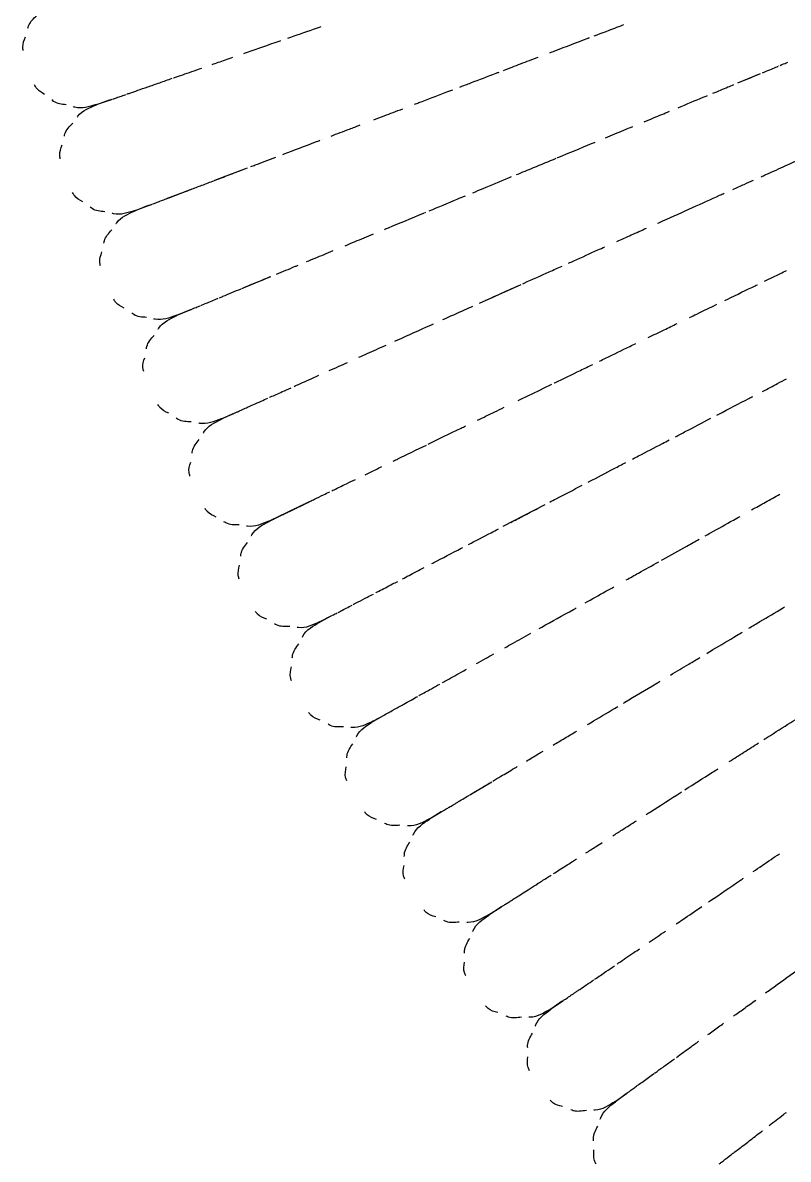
# Model space of a CAD drawing. Extents: x -360 to 379, y -342 to 365.
# Drawn here: x -49.73 to -37.46, y -173.37 to -155.17 of the extents above; entities that cross this region are included whole.
import ezdxf

# ---------------------------------------------------------------- set-up
doc = ezdxf.new("R2010")
doc.units = 0
doc.layers.get('0').update_dxf_attribs({"linetype": 'CONTINUOUS'})

msp = doc.modelspace()

# ---------------------------------------------------------------- linework, layer by layer
at = {"color": 7, "linetype": 'CONTINUOUS'}
for p, q in [((-40.666, -155.413), (-40.646, -155.405)), ((-38.267, -156.13), (-37.905, -155.98)), ((-37.616, -155.86), (-37.611, -155.858)), ((-48.931, -156.516), (-48.931, -156.516)), ((-48.547, -156.476), (-48.338, -156.406)), ((-48.343, -156.408), (-48.545, -156.482)), ((-48.545, -156.482), (-48.545, -156.482)), ((-48.397, -156.426), (-48.397, -156.426)), ((-48.397, -156.428), (-48.397, -156.428)), ((-44.919, -157.031), (-44.919, -157.031)), ((-46.651, -157.69), (-46.129, -157.492)), ((-47.423, -157.984), (-47.063, -157.847)), ((-47.929, -158.173), (-47.715, -158.095)), ((-47.718, -158.096), (-47.927, -158.18)), ((-47.781, -158.119), (-47.781, -158.119)), ((-47.78, -158.121), (-47.78, -158.121)), ((-43.288, -158.21), (-43.272, -158.203)), ((-48.312, -158.225), (-48.312, -158.225)), ((-48.247, -158.395), (-48.247, -158.395)), ((-46.219, -159.423), (-45.753, -159.231)), ((-42.41, -159.659), (-41.744, -159.359)), ((-47.262, -159.852), (-47.051, -159.768)), ((-47.053, -159.769), (-47.26, -159.858)), ((-47.643, -159.915), (-47.643, -159.915)), ((-47.573, -160.084), (-47.573, -160.084)), ((-43.8, -160.282), (-43.8, -160.282)), ((-46.547, -161.511), (-46.345, -161.424)), ((-46.35, -161.426), (-46.544, -161.517)), ((-46.926, -161.585), (-46.926, -161.585)), ((-46.544, -161.517), (-46.544, -161.517)), ((-42.028, -163.233), (-41.359, -162.886)), ((-45.784, -163.149), (-45.585, -163.056)), ((-45.589, -163.058), (-45.781, -163.154)), ((-45.784, -163.149), (-45.784, -163.149)), ((-46.08, -163.397), (-46.08, -163.397)), ((-44.973, -164.763), (-44.777, -164.664)), ((-44.781, -164.667), (-44.97, -164.769)), ((-44.832, -164.692), (-44.832, -164.692)), ((-44.831, -164.694), (-44.831, -164.694)), ((-45.347, -164.858), (-45.347, -164.858)), ((-41.487, -164.89), (-41.487, -164.89)), ((-45.262, -165.02), (-45.262, -165.02)), ((-44.116, -166.353), (-43.915, -166.245)), ((-43.918, -166.246), (-44.112, -166.359)), ((-43.977, -166.278), (-43.977, -166.278)), ((-43.976, -166.28), (-43.976, -166.28)), ((-44.487, -166.459), (-44.487, -166.459)), ((-44.397, -166.619), (-44.397, -166.619)), ((-41.777, -167.064), (-41.777, -167.064)), ((-42.562, -167.533), (-42.214, -167.325)), ((-43.212, -167.918), (-43.021, -167.807)), ((-43.023, -167.808), (-43.209, -167.923)), ((-43.58, -168.034), (-43.58, -168.034)), ((-39.791, -167.884), (-39.791, -167.884)), ((-43.486, -168.191), (-43.486, -168.191)), ((-38.761, -169.265), (-38.761, -169.265)), ((-42.264, -169.455), (-42.07, -169.336)), ((-42.073, -169.337), (-42.261, -169.461)), ((-42.628, -169.583), (-42.628, -169.583)), ((-42.53, -169.737), (-42.53, -169.737)), ((-41.272, -170.965), (-41.081, -170.84)), ((-41.084, -170.841), (-41.268, -170.97)), ((-41.14, -170.878), (-41.14, -170.878)), ((-41.139, -170.88), (-41.139, -170.88)), ((-41.632, -171.103), (-41.632, -171.103)), ((-41.268, -170.97), (-41.268, -170.97)), ((-38.86, -171.456), (-38.86, -171.455)), ((-40.235, -172.445), (-40.055, -172.318)), ((-40.06, -172.322), (-40.232, -172.45)), ((-40.235, -172.445), (-40.235, -172.445)), ((-40.484, -172.741), (-40.484, -172.741)), ((-37.862, -172.904), (-37.862, -172.904))]:
    msp.add_line(p, q, dxfattribs=at)
at = {"color": 7, "linetype": 'CONTINUOUS', "flags": 128}
msp.add_lwpolyline([(-45.138, -162.84), (-45.172, -162.856), (-45.493, -163.012), (-45.567, -163.047), (-45.572, -163.049), (-45.574, -163.05), (-45.575, -163.051), (-45.576, -163.052), (-45.578, -163.053), (-45.58, -163.053), (-45.571, -163.049), (-45.434, -162.983), (-45.138, -162.84)], dxfattribs=at)
at = {"color": 7, "linetype": 'CONTINUOUS'}
for points, knots in [([(-49.645, -155.254), (-49.642, -155.242), (-49.622, -155.161), (-49.558, -155.101), (-49.505, -155.051)], [0, 0, 0, 0, 0.152317, 1, 1, 1, 1]), ([(-45.482, -155.414), (-45.347, -155.367), (-45.172, -155.306), (-44.986, -155.242), (-44.945, -155.227)], [0, 0, 0, 0, 0.773973, 1, 1, 1, 1]), ([(-40.574, -155.378), (-40.445, -155.329), (-40.278, -155.266), (-40.129, -155.209), (-40.096, -155.196)], [0, 0, 0, 0, 0.7781952, 1, 1, 1, 1]), ([(-49.721, -155.613), (-49.724, -155.594), (-49.737, -155.519), (-49.706, -155.447), (-49.683, -155.393)], [0, 0, 0, 0, 0.252425, 1, 1, 1, 1]), ([(-46.188, -155.659), (-46.168, -155.652), (-45.99, -155.59), (-45.789, -155.52), (-45.602, -155.455), (-45.593, -155.452)], [0, 0, 0, 0, 0.111079, 0.959849, 1, 1, 1, 1]), ([(-41.284, -155.648), (-41.256, -155.638), (-41.048, -155.558), (-40.839, -155.479), (-40.669, -155.414), (-40.662, -155.411)], [0, 0, 0, 0, 0.1269163, 0.9657618, 1, 1, 1, 1]), ([(-46.695, -155.836), (-46.662, -155.824), (-46.559, -155.788), (-46.441, -155.747), (-46.361, -155.719)], [0, 0, 0, 0, 0.319279, 1, 1, 1, 1]), ([(-42.022, -155.929), (-41.931, -155.894), (-41.742, -155.822), (-41.561, -155.753), (-41.467, -155.718)], [0, 0, 0, 0, 0.4847127, 1, 1, 1, 1]), ([(-37.59, -155.849), (-37.553, -155.834), (-37.5, -155.812), (-37.474, -155.802), (-37.467, -155.798)], [0, 0, 0, 0, 0.689524, 1, 1, 1, 1]), ([(-47.311, -156.049), (-47.307, -156.048), (-47.218, -156.017), (-47.069, -155.966), (-46.912, -155.911), (-46.857, -155.892)], [0, 0, 0, 0, 0.031034, 0.66483, 1, 1, 1, 1]), ([(-42.723, -156.196), (-42.665, -156.174), (-42.471, -156.1), (-42.26, -156.02), (-42.111, -155.963), (-42.094, -155.957)], [0, 0, 0, 0, 0.276526, 0.920907, 1, 1, 1, 1]), ([(-38.216, -156.109), (-38.18, -156.094), (-38.077, -156.051), (-37.999, -156.019), (-37.949, -155.998)], [0, 0, 0, 0, 0.350511, 1, 1, 1, 1]), ([(-37.875, -155.967), (-37.866, -155.964), (-37.769, -155.924), (-37.686, -155.889), (-37.633, -155.867), (-37.629, -155.866)], [0, 0, 0, 0, 0.086425, 0.928648, 1, 1, 1, 1]), ([(-49.378, -156.314), (-49.428, -156.285), (-49.496, -156.245), (-49.531, -156.177), (-49.539, -156.16)], [0, 0, 0, 0, 0.747575, 1, 1, 1, 1]), ([(-48.06, -156.31), (-48.045, -156.305), (-47.992, -156.286), (-47.882, -156.248), (-47.724, -156.193), (-47.542, -156.13), (-47.401, -156.081), (-47.334, -156.057)], [0, 0, 0, 0, 0.08583, 0.289491, 0.516535, 0.767163, 1, 1, 1, 1]), ([(-38.671, -156.297), (-38.586, -156.262), (-38.464, -156.211), (-38.365, -156.17), (-38.334, -156.158)], [0, 0, 0, 0, 0.69524, 1, 1, 1, 1]), ([(-48.28, -156.386), (-48.273, -156.384), (-48.247, -156.375), (-48.189, -156.355), (-48.126, -156.333), (-48.085, -156.319), (-48.075, -156.315)], [0, 0, 0, 0, 0.1262246, 0.5156855, 0.8789816, 1, 1, 1, 1]), ([(-43.452, -156.473), (-43.428, -156.464), (-43.265, -156.402), (-43.059, -156.324), (-42.88, -156.255), (-42.839, -156.24)], [0, 0, 0, 0, 0.120445, 0.801541, 1, 1, 1, 1]), ([(-39.228, -156.528), (-39.211, -156.521), (-39.048, -156.453), (-38.888, -156.387), (-38.762, -156.335), (-38.753, -156.331)], [0, 0, 0, 0, 0.098735, 0.938284, 1, 1, 1, 1]), ([(-49.031, -156.482), (-49.104, -156.474), (-49.19, -156.464), (-49.254, -156.411), (-49.264, -156.402)], [0, 0, 0, 0, 0.847683, 1, 1, 1, 1]), ([(-48.547, -156.476), (-48.665, -156.512), (-48.789, -156.55), (-48.908, -156.516), (-48.914, -156.514)], [0, 0, 0, 0, 0.9488845, 1, 1, 1, 1]), ([(-48.856, -156.679), (-48.853, -156.674), (-48.781, -156.574), (-48.66, -156.527), (-48.545, -156.482)], [0, 0, 0, 0, 0.051116, 1, 1, 1, 1]), ([(-48.333, -156.405), (-48.333, -156.405), (-48.334, -156.405), (-48.329, -156.403), (-48.323, -156.401), (-48.314, -156.398), (-48.304, -156.395), (-48.295, -156.391), (-48.289, -156.39)], [0, 0, 0, 0, 0.099702, 0.21639, 0.400404, 0.564456, 0.755006, 1, 1, 1, 1]), ([(-44.104, -156.721), (-44.049, -156.7), (-43.897, -156.643), (-43.741, -156.583), (-43.64, -156.545)], [0, 0, 0, 0, 0.361556, 1, 1, 1, 1]), ([(-39.768, -156.752), (-39.718, -156.731), (-39.575, -156.672), (-39.447, -156.619), (-39.364, -156.584)], [0, 0, 0, 0, 0.35405, 1, 1, 1, 1]), ([(-49.062, -156.984), (-49.059, -156.972), (-49.042, -156.89), (-48.98, -156.829), (-48.928, -156.777)], [0, 0, 0, 0, 0.152317, 1, 1, 1, 1]), ([(-44.787, -156.981), (-44.691, -156.944), (-44.539, -156.887), (-44.379, -156.826), (-44.321, -156.804)], [0, 0, 0, 0, 0.636931, 1, 1, 1, 1]), ([(-40.389, -157.009), (-40.29, -156.968), (-40.139, -156.905), (-40.001, -156.848), (-39.953, -156.828)], [0, 0, 0, 0, 0.653155, 1, 1, 1, 1]), ([(-45.562, -157.276), (-45.555, -157.273), (-45.391, -157.211), (-45.191, -157.135), (-44.991, -157.059), (-44.968, -157.05)], [0, 0, 0, 0, 0.0403073, 0.8887382, 1, 1, 1, 1]), ([(-41.162, -157.329), (-41.159, -157.328), (-40.971, -157.25), (-40.765, -157.165), (-40.573, -157.085), (-40.554, -157.077)], [0, 0, 0, 0, 0.012528, 0.899985, 1, 1, 1, 1]), ([(-49.128, -157.345), (-49.131, -157.326), (-49.147, -157.251), (-49.118, -157.179), (-49.096, -157.124)], [0, 0, 0, 0, 0.252425, 1, 1, 1, 1]), ([(-46.072, -157.47), (-46.05, -157.462), (-45.927, -157.415), (-45.788, -157.362), (-45.674, -157.319)], [0, 0, 0, 0, 0.186131, 1, 1, 1, 1]), ([(-41.815, -157.6), (-41.724, -157.562), (-41.51, -157.473), (-41.3, -157.386), (-41.18, -157.336)], [0, 0, 0, 0, 0.424719, 1, 1, 1, 1]), ([(-37.896, -157.633), (-37.871, -157.622), (-37.724, -157.556), (-37.506, -157.458), (-37.302, -157.366), (-37.222, -157.33), (-37.208, -157.324)], [0, 0, 0, 0, 0.087001, 0.502224, 0.916244, 1, 1, 1, 1]), ([(-47.054, -157.844), (-47.047, -157.841), (-46.987, -157.818), (-46.856, -157.769), (-46.654, -157.692), (-46.445, -157.612), (-46.29, -157.553), (-46.223, -157.527)], [0, 0, 0, 0, 0.031596, 0.265633, 0.517764, 0.788136, 1, 1, 1, 1]), ([(-42.517, -157.89), (-42.462, -157.867), (-42.271, -157.788), (-42.062, -157.702), (-41.91, -157.639), (-41.894, -157.632)], [0, 0, 0, 0, 0.266098, 0.920068, 1, 1, 1, 1]), ([(-38.35, -157.837), (-38.288, -157.809), (-38.168, -157.755), (-38.067, -157.71), (-38.019, -157.688)], [0, 0, 0, 0, 0.520802, 1, 1, 1, 1]), ([(-48.764, -158.036), (-48.816, -158.008), (-48.885, -157.971), (-48.921, -157.904), (-48.93, -157.887)], [0, 0, 0, 0, 0.747575, 1, 1, 1, 1]), ([(-47.649, -158.07), (-47.632, -158.064), (-47.592, -158.048), (-47.517, -158.02), (-47.455, -157.996), (-47.428, -157.986)], [0, 0, 0, 0, 0.278762, 0.691189, 1, 1, 1, 1]), ([(-47.418, -157.982), (-47.414, -157.981), (-47.379, -157.968), (-47.3, -157.938), (-47.191, -157.896), (-47.109, -157.865), (-47.073, -157.851)], [0, 0, 0, 0, 0.043661, 0.365824, 0.719563, 1, 1, 1, 1]), ([(-43.214, -158.179), (-43.065, -158.117), (-42.873, -158.038), (-42.679, -157.957), (-42.636, -157.939)], [0, 0, 0, 0, 0.779403, 1, 1, 1, 1]), ([(-39.559, -158.379), (-39.529, -158.366), (-39.331, -158.277), (-38.996, -158.127), (-38.668, -157.979), (-38.512, -157.909), (-38.488, -157.898)], [0, 0, 0, 0, 0.075546, 0.501192, 0.922363, 1, 1, 1, 1]), ([(-48.413, -158.194), (-48.486, -158.187), (-48.572, -158.18), (-48.638, -158.129), (-48.648, -158.121)], [0, 0, 0, 0, 0.847683, 1, 1, 1, 1]), ([(-47.929, -158.173), (-48.046, -158.213), (-48.169, -158.254), (-48.289, -158.224), (-48.295, -158.222)], [0, 0, 0, 0, 0.94853, 1, 1, 1, 1]), ([(-48.233, -158.386), (-48.229, -158.381), (-48.16, -158.278), (-48.04, -158.228), (-47.927, -158.18)], [0, 0, 0, 0, 0.05147, 1, 1, 1, 1]), ([(-47.717, -158.096), (-47.717, -158.096), (-47.717, -158.096), (-47.703, -158.091), (-47.686, -158.084), (-47.663, -158.075), (-47.66, -158.074)], [0, 0, 0, 0, 0.059489, 0.164413, 0.893977, 1, 1, 1, 1]), ([(-43.933, -158.477), (-43.911, -158.468), (-43.713, -158.386), (-43.499, -158.297), (-43.306, -158.217), (-43.301, -158.215)], [0, 0, 0, 0, 0.107377, 0.973825, 1, 1, 1, 1]), ([(-48.429, -158.697), (-48.427, -158.684), (-48.412, -158.602), (-48.352, -158.539), (-48.301, -158.486)], [0, 0, 0, 0, 0.1523173, 1, 1, 1, 1]), ([(-44.563, -158.738), (-44.511, -158.716), (-44.366, -158.656), (-44.208, -158.591), (-44.108, -158.549)], [0, 0, 0, 0, 0.362352, 1, 1, 1, 1]), ([(-40.208, -158.67), (-40.13, -158.635), (-39.967, -158.562), (-39.814, -158.493), (-39.733, -158.457)], [0, 0, 0, 0, 0.475911, 1, 1, 1, 1]), ([(-48.484, -159.059), (-48.489, -159.04), (-48.506, -158.966), (-48.479, -158.892), (-48.459, -158.837)], [0, 0, 0, 0, 0.252425, 1, 1, 1, 1]), ([(-45.18, -158.993), (-45.089, -158.956), (-44.953, -158.899), (-44.802, -158.837), (-44.753, -158.816)], [0, 0, 0, 0, 0.668492, 1, 1, 1, 1]), ([(-40.985, -159.019), (-40.955, -159.006), (-40.796, -158.934), (-40.599, -158.846), (-40.438, -158.773), (-40.401, -158.757)], [0, 0, 0, 0, 0.150187, 0.806566, 1, 1, 1, 1]), ([(-45.662, -159.193), (-45.565, -159.153), (-45.456, -159.108), (-45.331, -159.056), (-45.316, -159.05)], [0, 0, 0, 0, 0.886043, 1, 1, 1, 1]), ([(-41.715, -159.347), (-41.708, -159.343), (-41.566, -159.28), (-41.355, -159.185), (-41.154, -159.095), (-41.086, -159.064)], [0, 0, 0, 0, 0.034485, 0.673461, 1, 1, 1, 1]), ([(-46.215, -159.422), (-46.211, -159.421), (-46.147, -159.394), (-45.999, -159.333), (-45.854, -159.272), (-45.765, -159.236), (-45.761, -159.234)], [0, 0, 0, 0, 0.024562, 0.483779, 0.976231, 1, 1, 1, 1]), ([(-37.841, -159.307), (-37.753, -159.264), (-37.627, -159.203), (-37.52, -159.151), (-37.487, -159.135)], [0, 0, 0, 0, 0.693875, 1, 1, 1, 1]), ([(-46.576, -159.572), (-46.558, -159.564), (-46.497, -159.539), (-46.382, -159.491), (-46.278, -159.448), (-46.227, -159.427)], [0, 0, 0, 0, 0.175161, 0.599957, 1, 1, 1, 1]), ([(-42.306, -159.612), (-42.238, -159.581), (-42.058, -159.5), (-41.875, -159.418), (-41.762, -159.368)], [0, 0, 0, 0, 0.378871, 1, 1, 1, 1]), ([(-38.475, -159.614), (-38.464, -159.609), (-38.292, -159.525), (-38.117, -159.44), (-37.968, -159.368), (-37.956, -159.363)], [0, 0, 0, 0, 0.060368, 0.923002, 1, 1, 1, 1]), ([(-48.101, -159.739), (-48.153, -159.713), (-48.223, -159.678), (-48.262, -159.612), (-48.271, -159.595)], [0, 0, 0, 0, 0.747575, 1, 1, 1, 1]), ([(-46.873, -159.695), (-46.861, -159.689), (-46.822, -159.673), (-46.745, -159.642), (-46.666, -159.609), (-46.614, -159.587), (-46.598, -159.581)], [0, 0, 0, 0, 0.16353, 0.509597, 0.858154, 1, 1, 1, 1]), ([(-47.745, -159.887), (-47.818, -159.882), (-47.905, -159.878), (-47.972, -159.828), (-47.982, -159.821)], [0, 0, 0, 0, 0.847683, 1, 1, 1, 1]), ([(-47.053, -159.769), (-47.052, -159.769), (-47.049, -159.767), (-47.04, -159.764), (-47.021, -159.756), (-46.981, -159.739), (-46.933, -159.719), (-46.895, -159.704), (-46.886, -159.7)], [0, 0, 0, 0, 0.0757678, 0.1498367, 0.2426394, 0.5103371, 0.8793486, 1, 1, 1, 1]), ([(-42.996, -159.921), (-42.881, -159.87), (-42.723, -159.799), (-42.56, -159.726), (-42.517, -159.706)], [0, 0, 0, 0, 0.731516, 1, 1, 1, 1]), ([(-39.045, -159.89), (-39.006, -159.871), (-38.852, -159.796), (-38.71, -159.728), (-38.604, -159.676)], [0, 0, 0, 0, 0.252473, 1, 1, 1, 1]), ([(-47.262, -159.852), (-47.378, -159.895), (-47.5, -159.94), (-47.62, -159.913), (-47.627, -159.912)], [0, 0, 0, 0, 0.94853, 1, 1, 1, 1]), ([(-47.559, -160.074), (-47.556, -160.068), (-47.49, -159.964), (-47.372, -159.91), (-47.26, -159.858)], [0, 0, 0, 0, 0.05147, 1, 1, 1, 1]), ([(-43.765, -160.267), (-43.75, -160.26), (-43.568, -160.178), (-43.359, -160.084), (-43.162, -159.996), (-43.147, -159.989)], [0, 0, 0, 0, 0.077314, 0.933698, 1, 1, 1, 1]), ([(-39.706, -160.21), (-39.62, -160.168), (-39.46, -160.091), (-39.31, -160.018), (-39.241, -159.985)], [0, 0, 0, 0, 0.540019, 1, 1, 1, 1]), ([(-47.747, -160.39), (-47.745, -160.377), (-47.732, -160.295), (-47.674, -160.23), (-47.625, -160.175)], [0, 0, 0, 0, 0.152317, 1, 1, 1, 1]), ([(-44.341, -160.525), (-44.298, -160.506), (-44.161, -160.444), (-44.008, -160.376), (-43.904, -160.329)], [0, 0, 0, 0, 0.312606, 1, 1, 1, 1]), ([(-40.484, -160.587), (-40.453, -160.571), (-40.289, -160.492), (-40.094, -160.397), (-39.934, -160.32), (-39.903, -160.305)], [0, 0, 0, 0, 0.160035, 0.832651, 1, 1, 1, 1]), ([(-47.791, -160.754), (-47.796, -160.735), (-47.816, -160.661), (-47.791, -160.587), (-47.773, -160.532)], [0, 0, 0, 0, 0.2524251, 1, 1, 1, 1]), ([(-44.816, -160.738), (-44.766, -160.716), (-44.676, -160.675), (-44.572, -160.629), (-44.525, -160.608)], [0, 0, 0, 0, 0.547964, 1, 1, 1, 1]), ([(-41.214, -160.94), (-41.209, -160.938), (-41.069, -160.87), (-40.861, -160.769), (-40.659, -160.671), (-40.592, -160.639)], [0, 0, 0, 0, 0.0221221, 0.6782047, 1, 1, 1, 1]), ([(-45.381, -160.991), (-45.368, -160.986), (-45.274, -160.943), (-45.143, -160.885), (-45.014, -160.827), (-44.984, -160.813)], [0, 0, 0, 0, 0.107115, 0.793922, 1, 1, 1, 1]), ([(-37.874, -161.071), (-37.791, -161.028), (-37.656, -160.958), (-37.534, -160.894), (-37.487, -160.87)], [0, 0, 0, 0, 0.609091, 1, 1, 1, 1]), ([(-45.777, -161.169), (-45.77, -161.166), (-45.707, -161.138), (-45.594, -161.087), (-45.477, -161.035), (-45.43, -161.014)], [0, 0, 0, 0, 0.0680871, 0.6260373, 1, 1, 1, 1]), ([(-41.792, -161.22), (-41.732, -161.191), (-41.553, -161.104), (-41.37, -161.015), (-41.248, -160.956)], [0, 0, 0, 0, 0.33363, 1, 1, 1, 1]), ([(-47.389, -161.422), (-47.442, -161.398), (-47.513, -161.364), (-47.553, -161.3), (-47.563, -161.283)], [0, 0, 0, 0, 0.747575, 1, 1, 1, 1]), ([(-46.34, -161.422), (-46.34, -161.422), (-46.342, -161.423), (-46.325, -161.415), (-46.307, -161.407), (-46.269, -161.39), (-46.222, -161.369), (-46.166, -161.344), (-46.124, -161.325), (-46.08, -161.305), (-46.011, -161.274), (-45.92, -161.234), (-45.836, -161.196), (-45.799, -161.179)], [0, 0, 0, 0, 0.008963, 0.075045, 0.138064, 0.194193, 0.366969, 0.452737, 0.520974, 0.594829, 0.674325, 0.85473, 1, 1, 1, 1]), ([(-38.608, -161.453), (-38.6, -161.449), (-38.421, -161.356), (-38.225, -161.254), (-38.049, -161.162), (-38.027, -161.151)], [0, 0, 0, 0, 0.038391, 0.882153, 1, 1, 1, 1]), ([(-42.439, -161.533), (-42.347, -161.488), (-42.208, -161.421), (-42.062, -161.351), (-42.013, -161.326)], [0, 0, 0, 0, 0.656656, 1, 1, 1, 1]), ([(-47.028, -161.559), (-47.102, -161.557), (-47.188, -161.555), (-47.257, -161.508), (-47.268, -161.501)], [0, 0, 0, 0, 0.847683, 1, 1, 1, 1]), ([(-46.547, -161.511), (-46.661, -161.557), (-46.781, -161.606), (-46.903, -161.582), (-46.909, -161.581)], [0, 0, 0, 0, 0.948884, 1, 1, 1, 1]), ([(-46.837, -161.741), (-46.834, -161.736), (-46.771, -161.629), (-46.655, -161.572), (-46.544, -161.517)], [0, 0, 0, 0, 0.051116, 1, 1, 1, 1]), ([(-43.233, -161.917), (-43.232, -161.917), (-43.066, -161.836), (-42.863, -161.738), (-42.656, -161.638), (-42.632, -161.626)], [0, 0, 0, 0, 0.0074355, 0.8862008, 1, 1, 1, 1]), ([(-39.27, -161.798), (-39.215, -161.769), (-39.021, -161.668), (-38.836, -161.572), (-38.703, -161.503)], [0, 0, 0, 0, 0.286743, 1, 1, 1, 1]), ([(-47.016, -162.062), (-47.014, -162.05), (-47.004, -161.967), (-46.948, -161.901), (-46.9, -161.845)], [0, 0, 0, 0, 0.152317, 1, 1, 1, 1]), ([(-43.792, -162.188), (-43.767, -162.176), (-43.603, -162.096), (-43.418, -162.007), (-43.261, -161.931)], [0, 0, 0, 0, 0.152617, 1, 1, 1, 1]), ([(-39.957, -162.155), (-39.925, -162.139), (-39.765, -162.055), (-39.567, -161.953), (-39.405, -161.868), (-39.369, -161.849)], [0, 0, 0, 0, 0.159711, 0.811498, 1, 1, 1, 1]), ([(-47.05, -162.428), (-47.055, -162.409), (-47.077, -162.336), (-47.054, -162.261), (-47.037, -162.205)], [0, 0, 0, 0, 0.252425, 1, 1, 1, 1]), ([(-40.669, -162.526), (-40.663, -162.523), (-40.525, -162.451), (-40.321, -162.345), (-40.126, -162.243), (-40.062, -162.21)], [0, 0, 0, 0, 0.032328, 0.684701, 1, 1, 1, 1]), ([(-44.244, -162.407), (-44.215, -162.393), (-44.132, -162.353), (-44.036, -162.306), (-43.974, -162.276)], [0, 0, 0, 0, 0.354114, 1, 1, 1, 1]), ([(-44.777, -162.665), (-44.765, -162.659), (-44.691, -162.623), (-44.569, -162.564), (-44.446, -162.505), (-44.398, -162.481)], [0, 0, 0, 0, 0.108936, 0.649169, 1, 1, 1, 1]), ([(-41.284, -162.846), (-41.25, -162.828), (-41.08, -162.74), (-40.904, -162.648), (-40.764, -162.575)], [0, 0, 0, 0, 0.201164, 1, 1, 1, 1]), ([(-45.126, -162.834), (-45.102, -162.822), (-45.035, -162.789), (-44.929, -162.738), (-44.842, -162.696), (-44.808, -162.68)], [0, 0, 0, 0, 0.252675, 0.705447, 1, 1, 1, 1]), ([(-38.049, -162.971), (-37.975, -162.929), (-37.818, -162.842), (-37.672, -162.76), (-37.595, -162.718)], [0, 0, 0, 0, 0.4777003, 1, 1, 1, 1]), ([(-45.58, -163.053), (-45.58, -163.053), (-45.58, -163.054), (-45.579, -163.053), (-45.568, -163.048), (-45.546, -163.037), (-45.519, -163.024), (-45.491, -163.011), (-45.456, -162.993), (-45.409, -162.971), (-45.348, -162.941), (-45.268, -162.902), (-45.199, -162.869), (-45.153, -162.847), (-45.144, -162.842)], [0, 0, 0, 0, 0.0007959, 0.0087801, 0.069538, 0.17415, 0.239156, 0.3157509, 0.4039856, 0.5039129, 0.6367239, 0.7874803, 0.9562965, 1, 1, 1, 1]), ([(-46.627, -163.084), (-46.681, -163.061), (-46.753, -163.03), (-46.795, -162.966), (-46.806, -162.95)], [0, 0, 0, 0, 0.747575, 1, 1, 1, 1]), ([(-41.908, -163.171), (-41.842, -163.137), (-41.703, -163.065), (-41.557, -162.988), (-41.48, -162.948)], [0, 0, 0, 0, 0.475651, 1, 1, 1, 1]), ([(-38.793, -163.386), (-38.764, -163.37), (-38.611, -163.285), (-38.423, -163.18), (-38.269, -163.094), (-38.234, -163.074)], [0, 0, 0, 0, 0.151294, 0.807657, 1, 1, 1, 1]), ([(-46.263, -163.211), (-46.337, -163.211), (-46.423, -163.211), (-46.494, -163.166), (-46.504, -163.159)], [0, 0, 0, 0, 0.847683, 1, 1, 1, 1]), ([(-45.784, -163.149), (-45.896, -163.198), (-46.015, -163.25), (-46.137, -163.23), (-46.143, -163.229)], [0, 0, 0, 0, 0.948884, 1, 1, 1, 1]), ([(-46.067, -163.387), (-46.064, -163.381), (-46.004, -163.273), (-45.89, -163.212), (-45.781, -163.154)], [0, 0, 0, 0, 0.051116, 1, 1, 1, 1]), ([(-42.587, -163.525), (-42.468, -163.463), (-42.313, -163.382), (-42.145, -163.295), (-42.106, -163.274)], [0, 0, 0, 0, 0.764389, 1, 1, 1, 1]), ([(-39.492, -163.776), (-39.484, -163.772), (-39.349, -163.696), (-39.147, -163.584), (-38.955, -163.477), (-38.89, -163.44)], [0, 0, 0, 0, 0.035395, 0.674738, 1, 1, 1, 1]), ([(-46.236, -163.713), (-46.235, -163.701), (-46.227, -163.617), (-46.173, -163.55), (-46.127, -163.492)], [0, 0, 0, 0, 0.152317, 1, 1, 1, 1]), ([(-43.175, -163.831), (-43.164, -163.825), (-43.018, -163.749), (-42.851, -163.662), (-42.686, -163.576), (-42.679, -163.572)], [0, 0, 0, 0, 0.0762, 0.959704, 1, 1, 1, 1]), ([(-40.057, -164.092), (-39.992, -164.055), (-39.82, -163.959), (-39.645, -163.862), (-39.537, -163.802)], [0, 0, 0, 0, 0.3806261, 1, 1, 1, 1]), ([(-46.259, -164.079), (-46.265, -164.061), (-46.289, -163.988), (-46.269, -163.913), (-46.254, -163.856)], [0, 0, 0, 0, 0.252425, 1, 1, 1, 1]), ([(-43.644, -164.075), (-43.61, -164.057), (-43.502, -164.001), (-43.379, -163.937), (-43.296, -163.893)], [0, 0, 0, 0, 0.322305, 1, 1, 1, 1]), ([(-44.07, -164.296), (-44.054, -164.288), (-43.971, -164.245), (-43.856, -164.185), (-43.748, -164.129), (-43.72, -164.115)], [0, 0, 0, 0, 0.153567, 0.787888, 1, 1, 1, 1]), ([(-40.718, -164.461), (-40.608, -164.399), (-40.457, -164.315), (-40.3, -164.228), (-40.259, -164.204)], [0, 0, 0, 0, 0.732981, 1, 1, 1, 1]), ([(-44.436, -164.487), (-44.408, -164.473), (-44.337, -164.436), (-44.229, -164.379), (-44.142, -164.334), (-44.11, -164.318)], [0, 0, 0, 0, 0.2875683, 0.7430741, 1, 1, 1, 1]), ([(-44.675, -164.611), (-44.668, -164.608), (-44.638, -164.592), (-44.569, -164.557), (-44.502, -164.521), (-44.459, -164.499), (-44.452, -164.496)], [0, 0, 0, 0, 0.115806, 0.529777, 0.929588, 1, 1, 1, 1]), ([(-41.454, -164.871), (-41.439, -164.863), (-41.265, -164.766), (-41.065, -164.654), (-40.876, -164.549), (-40.862, -164.541)], [0, 0, 0, 0, 0.077983, 0.934408, 1, 1, 1, 1]), ([(-38.094, -164.866), (-38.034, -164.831), (-37.852, -164.722), (-37.659, -164.607), (-37.531, -164.53), (-37.52, -164.524)], [0, 0, 0, 0, 0.308013, 0.94316, 1, 1, 1, 1]), ([(-45.818, -164.723), (-45.873, -164.701), (-45.945, -164.673), (-45.989, -164.61), (-46, -164.595)], [0, 0, 0, 0, 0.747575, 1, 1, 1, 1]), ([(-44.771, -164.662), (-44.772, -164.662), (-44.772, -164.662), (-44.77, -164.661), (-44.758, -164.655), (-44.732, -164.641), (-44.701, -164.625), (-44.69, -164.619)], [0, 0, 0, 0, 0.02705, 0.079601, 0.17671, 0.704802, 1, 1, 1, 1]), ([(-45.451, -164.839), (-45.524, -164.841), (-45.611, -164.844), (-45.682, -164.801), (-45.693, -164.794)], [0, 0, 0, 0, 0.847683, 1, 1, 1, 1]), ([(-44.973, -164.763), (-45.084, -164.816), (-45.202, -164.871), (-45.324, -164.855), (-45.33, -164.854)], [0, 0, 0, 0, 0.9485297, 1, 1, 1, 1]), ([(-45.249, -165.009), (-45.247, -165.004), (-45.19, -164.894), (-45.077, -164.83), (-44.97, -164.769)], [0, 0, 0, 0, 0.051116, 1, 1, 1, 1]), ([(-38.767, -165.268), (-38.734, -165.248), (-38.575, -165.153), (-38.383, -165.038), (-38.225, -164.945), (-38.194, -164.926)], [0, 0, 0, 0, 0.171297, 0.834218, 1, 1, 1, 1]), ([(-45.409, -165.341), (-45.408, -165.328), (-45.402, -165.245), (-45.35, -165.175), (-45.306, -165.116)], [0, 0, 0, 0, 0.152317, 1, 1, 1, 1]), ([(-42.005, -165.179), (-41.963, -165.156), (-41.832, -165.082), (-41.686, -165.001), (-41.587, -164.945)], [0, 0, 0, 0, 0.3139175, 1, 1, 1, 1]), ([(-42.459, -165.432), (-42.412, -165.406), (-42.325, -165.357), (-42.226, -165.302), (-42.181, -165.277)], [0, 0, 0, 0, 0.549111, 1, 1, 1, 1]), ([(-45.421, -165.707), (-45.428, -165.689), (-45.454, -165.617), (-45.436, -165.541), (-45.422, -165.484)], [0, 0, 0, 0, 0.252425, 1, 1, 1, 1]), ([(-39.349, -165.615), (-39.25, -165.557), (-39.093, -165.463), (-38.934, -165.368), (-38.874, -165.332)], [0, 0, 0, 0, 0.623414, 1, 1, 1, 1]), ([(-43, -165.734), (-42.988, -165.727), (-42.897, -165.677), (-42.772, -165.607), (-42.648, -165.538), (-42.62, -165.522)], [0, 0, 0, 0, 0.10774, 0.794548, 1, 1, 1, 1]), ([(-43.379, -165.946), (-43.372, -165.942), (-43.312, -165.908), (-43.203, -165.848), (-43.092, -165.785), (-43.047, -165.761)], [0, 0, 0, 0, 0.0686885, 0.6268628, 1, 1, 1, 1]), ([(-40.101, -166.064), (-40.094, -166.06), (-39.923, -165.958), (-39.725, -165.84), (-39.531, -165.724), (-39.512, -165.713)], [0, 0, 0, 0, 0.035349, 0.905546, 1, 1, 1, 1]), ([(-43.917, -166.246), (-43.917, -166.246), (-43.919, -166.247), (-43.903, -166.238), (-43.886, -166.228), (-43.85, -166.209), (-43.805, -166.183), (-43.751, -166.153), (-43.711, -166.131), (-43.669, -166.108), (-43.603, -166.071), (-43.516, -166.022), (-43.436, -165.977), (-43.4, -165.957)], [0, 0, 0, 0, 0.006813, 0.073038, 0.136208, 0.19244, 0.365658, 0.45166, 0.520057, 0.59414, 0.67393, 0.854765, 1, 1, 1, 1]), ([(-44.962, -166.338), (-45.017, -166.318), (-45.09, -166.291), (-45.136, -166.23), (-45.148, -166.215)], [0, 0, 0, 0, 0.747575, 1, 1, 1, 1]), ([(-40.681, -166.41), (-40.647, -166.39), (-40.493, -166.298), (-40.325, -166.198), (-40.194, -166.12)], [0, 0, 0, 0, 0.216313, 1, 1, 1, 1]), ([(-44.116, -166.353), (-44.225, -166.409), (-44.341, -166.468), (-44.464, -166.455), (-44.47, -166.454)], [0, 0, 0, 0, 0.9485297, 1, 1, 1, 1]), ([(-44.385, -166.607), (-44.382, -166.602), (-44.329, -166.49), (-44.218, -166.423), (-44.112, -166.359)], [0, 0, 0, 0, 0.05147, 1, 1, 1, 1]), ([(-37.851, -166.648), (-37.832, -166.636), (-37.688, -166.544), (-37.498, -166.423), (-37.33, -166.316), (-37.284, -166.287)], [0, 0, 0, 0, 0.102224, 0.759514, 1, 1, 1, 1]), ([(-44.591, -166.443), (-44.664, -166.448), (-44.751, -166.453), (-44.823, -166.412), (-44.834, -166.405)], [0, 0, 0, 0, 0.8476827, 1, 1, 1, 1]), ([(-41.231, -166.739), (-41.169, -166.702), (-41.049, -166.63), (-40.916, -166.551), (-40.852, -166.513)], [0, 0, 0, 0, 0.516437, 1, 1, 1, 1]), ([(-44.534, -166.943), (-44.534, -166.93), (-44.531, -166.847), (-44.481, -166.776), (-44.438, -166.716)], [0, 0, 0, 0, 0.152317, 1, 1, 1, 1]), ([(-38.406, -167.001), (-38.328, -166.952), (-38.173, -166.853), (-38.016, -166.753), (-37.938, -166.703)], [0, 0, 0, 0, 0.504164, 1, 1, 1, 1]), ([(-41.658, -166.994), (-41.597, -166.957), (-41.513, -166.907), (-41.417, -166.85), (-41.391, -166.834)], [0, 0, 0, 0, 0.734464, 1, 1, 1, 1]), ([(-44.536, -167.31), (-44.543, -167.292), (-44.571, -167.221), (-44.556, -167.144), (-44.544, -167.087)], [0, 0, 0, 0, 0.252425, 1, 1, 1, 1]), ([(-42.193, -167.313), (-42.151, -167.288), (-42.043, -167.223), (-41.915, -167.147), (-41.821, -167.091), (-41.806, -167.082)], [0, 0, 0, 0, 0.348715, 0.897451, 1, 1, 1, 1]), ([(-39.117, -167.454), (-38.972, -167.362), (-38.799, -167.251), (-38.619, -167.137), (-38.59, -167.119)], [0, 0, 0, 0, 0.8379891, 1, 1, 1, 1]), ([(-42.557, -167.53), (-42.552, -167.527), (-42.508, -167.501), (-42.406, -167.44), (-42.3, -167.377), (-42.233, -167.337), (-42.224, -167.331)], [0, 0, 0, 0, 0.0468772, 0.4676648, 0.9249547, 1, 1, 1, 1]), ([(-39.739, -167.851), (-39.716, -167.836), (-39.539, -167.723), (-39.346, -167.6), (-39.173, -167.49), (-39.17, -167.488)], [0, 0, 0, 0, 0.128649, 0.98523, 1, 1, 1, 1]), ([(-43, -167.794), (-42.999, -167.794), (-42.994, -167.791), (-42.973, -167.779), (-42.94, -167.759), (-42.902, -167.736), (-42.864, -167.713), (-42.83, -167.693), (-42.79, -167.67), (-42.733, -167.635), (-42.661, -167.592), (-42.598, -167.554), (-42.568, -167.537)], [0, 0, 0, 0, 0.00395, 0.089159, 0.199039, 0.331931, 0.405863, 0.486604, 0.57418, 0.668616, 0.847193, 1, 1, 1, 1]), ([(-44.059, -167.927), (-44.114, -167.909), (-44.189, -167.884), (-44.236, -167.824), (-44.248, -167.809)], [0, 0, 0, 0, 0.747575, 1, 1, 1, 1]), ([(-43.017, -167.805), (-43.017, -167.805), (-43.016, -167.804), (-43.01, -167.801), (-43.004, -167.797)], [0, 0, 0, 0, 0.003685, 1, 1, 1, 1]), ([(-43.685, -168.021), (-43.758, -168.028), (-43.844, -168.036), (-43.918, -167.997), (-43.929, -167.991)], [0, 0, 0, 0, 0.847683, 1, 1, 1, 1]), ([(-43.212, -167.918), (-43.32, -167.977), (-43.434, -168.039), (-43.558, -168.03), (-43.564, -168.029)], [0, 0, 0, 0, 0.9485297, 1, 1, 1, 1]), ([(-43.474, -168.18), (-43.472, -168.174), (-43.421, -168.061), (-43.312, -167.99), (-43.209, -167.923)], [0, 0, 0, 0, 0.05147, 1, 1, 1, 1]), ([(-40.274, -168.191), (-40.225, -168.16), (-40.105, -168.084), (-39.972, -167.999), (-39.895, -167.95)], [0, 0, 0, 0, 0.413359, 1, 1, 1, 1]), ([(-43.614, -168.52), (-43.614, -168.507), (-43.613, -168.423), (-43.565, -168.351), (-43.525, -168.29)], [0, 0, 0, 0, 0.152317, 1, 1, 1, 1]), ([(-40.703, -168.465), (-40.651, -168.431), (-40.569, -168.379), (-40.475, -168.319), (-40.441, -168.298)], [0, 0, 0, 0, 0.638895, 1, 1, 1, 1]), ([(-41.224, -168.796), (-41.193, -168.777), (-41.097, -168.716), (-40.976, -168.638), (-40.877, -168.575), (-40.856, -168.562)], [0, 0, 0, 0, 0.273376, 0.844226, 1, 1, 1, 1]), ([(-38.023, -168.764), (-37.928, -168.699), (-37.79, -168.605), (-37.647, -168.509), (-37.603, -168.479)], [0, 0, 0, 0, 0.690862, 1, 1, 1, 1]), ([(-43.605, -168.886), (-43.613, -168.868), (-43.643, -168.798), (-43.629, -168.721), (-43.619, -168.664)], [0, 0, 0, 0, 0.2524251, 1, 1, 1, 1]), ([(-42.044, -169.319), (-42.038, -169.315), (-42.019, -169.303), (-41.979, -169.278), (-41.927, -169.244), (-41.867, -169.206), (-41.796, -169.161), (-41.707, -169.105), (-41.598, -169.035), (-41.465, -168.95), (-41.353, -168.878), (-41.279, -168.832), (-41.263, -168.821)], [0, 0, 0, 0, 0.044304, 0.139073, 0.234317, 0.319982, 0.417033, 0.533879, 0.662529, 0.803067, 0.955581, 1, 1, 1, 1]), ([(-38.738, -169.249), (-38.728, -169.242), (-38.566, -169.132), (-38.377, -169.004), (-38.193, -168.879), (-38.176, -168.868)], [0, 0, 0, 0, 0.056855, 0.913269, 1, 1, 1, 1]), ([(-43.11, -169.489), (-43.166, -169.472), (-43.241, -169.45), (-43.29, -169.392), (-43.302, -169.377)], [0, 0, 0, 0, 0.747575, 1, 1, 1, 1]), ([(-42.264, -169.455), (-42.37, -169.517), (-42.482, -169.583), (-42.606, -169.577), (-42.612, -169.577)], [0, 0, 0, 0, 0.94853, 1, 1, 1, 1]), ([(-42.518, -169.725), (-42.516, -169.719), (-42.469, -169.605), (-42.362, -169.531), (-42.261, -169.461)], [0, 0, 0, 0, 0.05147, 1, 1, 1, 1]), ([(-42.07, -169.336), (-42.06, -169.329), (-42.048, -169.321), (-42.06, -169.329), (-42.063, -169.331), (-42.065, -169.332), (-42.066, -169.333), (-42.067, -169.334), (-42.068, -169.334), (-42.069, -169.335), (-42.07, -169.336), (-42.072, -169.337), (-42.074, -169.338), (-42.07, -169.335), (-42.063, -169.331), (-42.056, -169.327), (-42.051, -169.323), (-42.049, -169.322)], [0, 0, 0, 0, 0.188215, 0.2113234, 0.2287915, 0.2356334, 0.241428, 0.2464761, 0.2512236, 0.2559293, 0.2612538, 0.274741, 0.3162989, 0.519465, 0.6847857, 0.8922493, 1, 1, 1, 1]), ([(-39.259, -169.603), (-39.224, -169.579), (-39.094, -169.491), (-38.95, -169.393), (-38.846, -169.322)], [0, 0, 0, 0, 0.270938, 1, 1, 1, 1]), ([(-42.733, -169.573), (-42.806, -169.581), (-42.892, -169.592), (-42.967, -169.555), (-42.979, -169.549)], [0, 0, 0, 0, 0.847683, 1, 1, 1, 1]), ([(-42.648, -170.069), (-42.648, -170.056), (-42.65, -169.972), (-42.604, -169.899), (-42.565, -169.836)], [0, 0, 0, 0, 0.1523173, 1, 1, 1, 1]), ([(-39.692, -169.897), (-39.65, -169.868), (-39.567, -169.812), (-39.473, -169.748), (-39.426, -169.716)], [0, 0, 0, 0, 0.508429, 1, 1, 1, 1]), ([(-40.205, -170.245), (-40.197, -170.239), (-40.114, -170.183), (-39.995, -170.102), (-39.875, -170.021), (-39.845, -170)], [0, 0, 0, 0, 0.081111, 0.770805, 1, 1, 1, 1]), ([(-42.629, -170.435), (-42.637, -170.417), (-42.669, -170.348), (-42.657, -170.271), (-42.649, -170.213)], [0, 0, 0, 0, 0.252425, 1, 1, 1, 1]), ([(-40.566, -170.49), (-40.562, -170.487), (-40.507, -170.45), (-40.402, -170.378), (-40.291, -170.303), (-40.244, -170.271)], [0, 0, 0, 0, 0.040947, 0.589295, 1, 1, 1, 1]), ([(-37.824, -170.707), (-37.796, -170.687), (-37.637, -170.572), (-37.465, -170.448), (-37.324, -170.346)], [0, 0, 0, 0, 0.17645, 1, 1, 1, 1]), ([(-41.081, -170.839), (-41.078, -170.837), (-41.071, -170.832), (-41.053, -170.82), (-41.02, -170.798), (-40.977, -170.769), (-40.926, -170.734), (-40.887, -170.708), (-40.848, -170.681), (-40.785, -170.639), (-40.699, -170.58), (-40.618, -170.525), (-40.58, -170.499)], [0, 0, 0, 0, 0.053099, 0.116306, 0.172564, 0.345878, 0.431939, 0.500371, 0.57445, 0.654195, 0.835093, 1, 1, 1, 1]), ([(-42.116, -171.023), (-42.172, -171.008), (-42.248, -170.988), (-42.299, -170.931), (-42.312, -170.917)], [0, 0, 0, 0, 0.747575, 1, 1, 1, 1]), ([(-38.341, -171.081), (-38.287, -171.041), (-38.173, -170.96), (-38.047, -170.869), (-37.982, -170.821)], [0, 0, 0, 0, 0.4771827, 1, 1, 1, 1]), ([(-41.737, -171.096), (-41.81, -171.107), (-41.896, -171.119), (-41.971, -171.085), (-41.983, -171.079)], [0, 0, 0, 0, 0.8476827, 1, 1, 1, 1]), ([(-41.272, -170.965), (-41.376, -171.03), (-41.486, -171.099), (-41.61, -171.097), (-41.616, -171.097)], [0, 0, 0, 0, 0.9485297, 1, 1, 1, 1]), ([(-41.518, -171.241), (-41.515, -171.235), (-41.472, -171.12), (-41.367, -171.043), (-41.268, -170.97)], [0, 0, 0, 0, 0.0511155, 1, 1, 1, 1]), ([(-38.75, -171.376), (-38.694, -171.336), (-38.615, -171.278), (-38.524, -171.213), (-38.497, -171.193)], [0, 0, 0, 0, 0.700129, 1, 1, 1, 1]), ([(-41.637, -171.589), (-41.638, -171.576), (-41.642, -171.493), (-41.598, -171.418), (-41.561, -171.354)], [0, 0, 0, 0, 0.152317, 1, 1, 1, 1]), ([(-39.254, -171.74), (-39.217, -171.713), (-39.118, -171.642), (-38.999, -171.556), (-38.908, -171.49), (-38.892, -171.479)], [0, 0, 0, 0, 0.325949, 0.880069, 1, 1, 1, 1]), ([(-41.607, -171.954), (-41.616, -171.937), (-41.65, -171.869), (-41.641, -171.791), (-41.634, -171.733)], [0, 0, 0, 0, 0.252425, 1, 1, 1, 1]), ([(-39.603, -171.992), (-39.6, -171.99), (-39.559, -171.96), (-39.465, -171.892), (-39.362, -171.818), (-39.297, -171.771), (-39.286, -171.763)], [0, 0, 0, 0, 0.032646, 0.452937, 0.908915, 1, 1, 1, 1]), ([(-39.874, -172.188), (-39.872, -172.186), (-39.846, -172.167), (-39.788, -172.126), (-39.705, -172.065), (-39.642, -172.02), (-39.612, -171.998)], [0, 0, 0, 0, 0.0362, 0.366753, 0.696173, 1, 1, 1, 1]), ([(-40.05, -172.314), (-40.049, -172.314), (-40.049, -172.314), (-40.044, -172.311), (-40.039, -172.307), (-40.025, -172.297), (-39.993, -172.274), (-39.943, -172.237), (-39.899, -172.206), (-39.881, -172.192)], [0, 0, 0, 0, 0.02687, 0.084097, 0.127006, 0.176918, 0.415757, 0.752579, 1, 1, 1, 1]), ([(-41.078, -172.528), (-41.135, -172.514), (-41.211, -172.496), (-41.263, -172.441), (-41.276, -172.427)], [0, 0, 0, 0, 0.747575, 1, 1, 1, 1]), ([(-40.697, -172.589), (-40.769, -172.602), (-40.855, -172.617), (-40.932, -172.585), (-40.943, -172.58)], [0, 0, 0, 0, 0.8476827, 1, 1, 1, 1]), ([(-40.235, -172.445), (-40.338, -172.513), (-40.446, -172.585), (-40.569, -172.586), (-40.576, -172.586)], [0, 0, 0, 0, 0.948884, 1, 1, 1, 1]), ([(-40.473, -172.728), (-40.471, -172.722), (-40.431, -172.605), (-40.329, -172.526), (-40.232, -172.45)], [0, 0, 0, 0, 0.051116, 1, 1, 1, 1]), ([(-37.767, -172.832), (-37.693, -172.775), (-37.606, -172.708), (-37.507, -172.632), (-37.492, -172.621)], [0, 0, 0, 0, 0.855226, 1, 1, 1, 1]), ([(-40.583, -173.079), (-40.584, -173.067), (-40.59, -172.983), (-40.549, -172.907), (-40.514, -172.843)], [0, 0, 0, 0, 0.152317, 1, 1, 1, 1]), ([(-38.569, -173.447), (-38.556, -173.437), (-38.506, -173.399), (-38.404, -173.32), (-38.259, -173.209), (-38.085, -173.076), (-37.957, -172.977), (-37.879, -172.918), (-37.874, -172.913)], [0, 0, 0, 0, 0.068604, 0.270619, 0.489828, 0.726365, 0.980371, 1, 1, 1, 1]), ([(-40.542, -173.444), (-40.551, -173.427), (-40.587, -173.359), (-40.58, -173.281), (-40.575, -173.223)], [0, 0, 0, 0, 0.252425, 1, 1, 1, 1])]:
    msp.add_open_spline(points, degree=3, knots=knots, dxfattribs=at)

doc.saveas('drawing.dxf')
